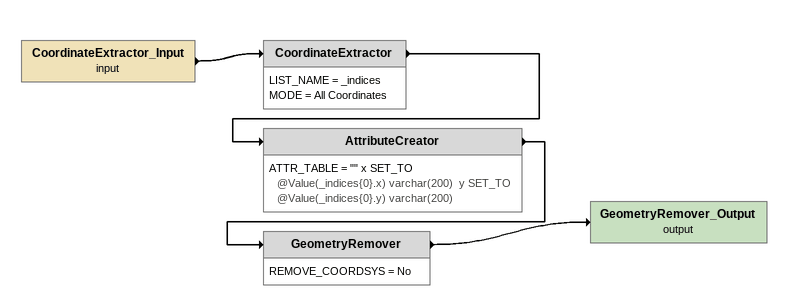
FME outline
CoordinateExtractor_Input (input)
    -> CoordinateExtractor
CoordinateExtractor
    LIST_NAME = _indices
    MODE = All Coordinates
    -> AttributeCreator
AttributeCreator
    ATTR_TABLE = "" x SET_TO @Value(_indices{0}.x) varchar(200)  y SET_TO @Value(_indices{0}.y) varchar(200)
    -> GeometryRemover
GeometryRemover
    REMOVE_COORDSYS = No
    -> GeometryRemover_Output (output)
GeometryRemover_Output (output)
